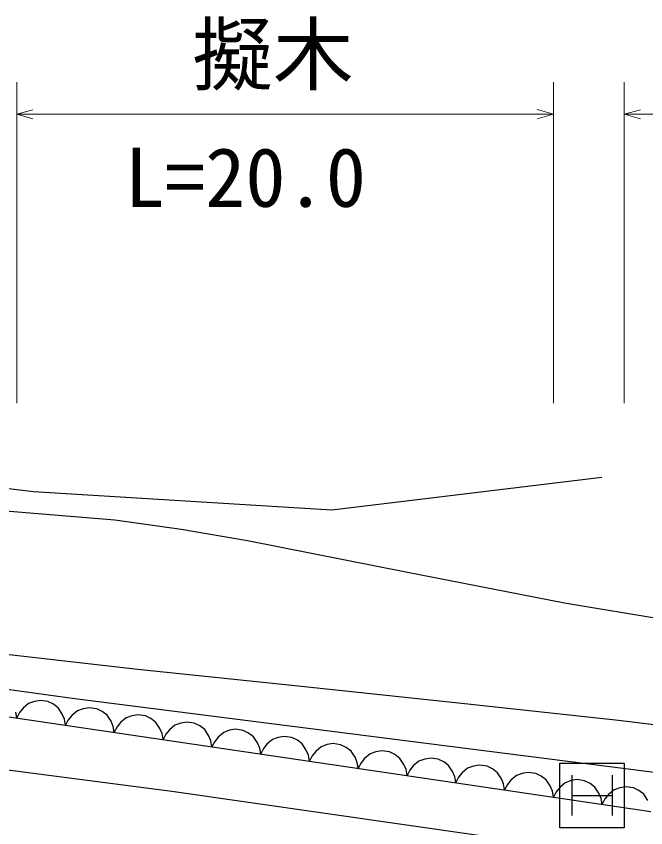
# Model space of a CAD drawing. Units: millimetres, scale not verified. Extents: x 39938 to 678950, y 19969 to 379414.
# Drawn here: x 460151 to 479627, y 285845 to 310970 of the extents above; entities that cross this region are included whole.
import ezdxf
from ezdxf.enums import TextEntityAlignment as Align

# ---------------------------------------------------------------- set-up
doc = ezdxf.new("R2010")
doc.units = ezdxf.units.MM
doc.header["$LTSCALE"] = 998.457
doc.layers.add('M-BGD', color=7, linetype='Continuous', lineweight=25)
doc.layers.add('M-BMK-HTXT', color=7, linetype='Continuous', lineweight=13)
doc.styles.add('ＭＳ ゴシック', font='')
doc.styles.get('ＭＳ ゴシック').set_extended_font_data('MS Gothic')

msp = doc.modelspace()

# ---------------------------------------------------------------- linework, layer by layer
at = {"layer": 'M-BGD'}
for p, q in [((448136.6, 297727.9), (460680.1, 296254.7)), ((469913, 295689), (478264.3, 296695.8)), ((460680.1, 296254.7), (469913, 295689)), ((458793.9, 295746.6), (463202.7, 295380.5)), ((463202.7, 295380.5), (465255.4, 295090.6)), ((465255.4, 295090.6), (467310.8, 294739.7)), ((467310.8, 294739.7), (472203.1, 293769.5)), ((472203.1, 293769.5), (477108.6, 292812.5)), ((477108.6, 292812.5), (480534.3, 292235.7)), ((461960.8, 289835.4), (451421, 291300.2)), ((463910.5, 290740.4), (458949.3, 291311.3)), ((468870.1, 290227.9), (463910.5, 290740.4)), ((473836.4, 289705.4), (468870.1, 290227.9)), ((454129.2, 290136), (479788.5, 286351.7)), ((460532.8, 289688.9), (460361.1, 289544.6)), ((460712.2, 289755), (460532.8, 289688.9)), ((460897.9, 289785.4), (460712.2, 289755)), ((461131.8, 289750.9), (460897.9, 289785.4)), ((461300.8, 289668.2), (461131.8, 289750.9)), ((482471.9, 287229.4), (461960.8, 289835.4)), ((478787.5, 289161.7), (473836.4, 289705.4)), ((460361.1, 289544.6), (460252.7, 289410.2)), ((461453.5, 289553.1), (461300.8, 289668.2)), ((461576.2, 289365.4), (461453.5, 289553.1)), ((462042.2, 289466.3), (461870.5, 289322)), ((462221.6, 289532.4), (462042.2, 289466.3)), ((462407.2, 289562.8), (462221.6, 289532.4)), ((462641.2, 289528.3), (462407.2, 289562.8)), ((462810.2, 289445.6), (462641.2, 289528.3)), ((462962.9, 289330.5), (462810.2, 289445.6)), ((460166.7, 289245.6), (460135.7, 289427.5)), ((460252.7, 289410.2), (460166.7, 289245.6)), ((461645, 289204.9), (461576.2, 289365.4)), ((461676, 289023), (461645, 289204.9)), ((461762, 289187.6), (461676, 289023)), ((461870.5, 289322), (461762, 289187.6)), ((463085.6, 289142.8), (462962.9, 289330.5)), ((463551.5, 289243.7), (463379.9, 289099.4)), ((463730.9, 289309.8), (463551.5, 289243.7)), ((463916.6, 289340.2), (463730.9, 289309.8)), ((464150.6, 289305.7), (463916.6, 289340.2)), ((464319.6, 289223), (464150.6, 289305.7)), ((464472.2, 289107.9), (464319.6, 289223)), ((463154.4, 288982.3), (463085.6, 289142.8)), ((463185.4, 288800.4), (463154.4, 288982.3)), ((463271.4, 288965), (463185.4, 288800.4)), ((463379.9, 289099.4), (463271.4, 288965)), ((464594.9, 288920.2), (464472.2, 289107.9)), ((465060.9, 289021.1), (464889.3, 288876.8)), ((465240.3, 289087.2), (465060.9, 289021.1)), ((465426, 289117.6), (465240.3, 289087.2)), ((465659.9, 289083.1), (465426, 289117.6)), ((465828.9, 289000.4), (465659.9, 289083.1)), ((465981.6, 288885.3), (465828.9, 289000.4)), ((483743.7, 288583.8), (478787.5, 289161.7)), ((464962.5, 286971.7), (451324.5, 288744.8)), ((464663.8, 288759.7), (464594.9, 288920.2)), ((464694.8, 288577.8), (464663.8, 288759.7)), ((464780.8, 288742.4), (464694.8, 288577.8)), ((464889.3, 288876.8), (464780.8, 288742.4)), ((466104.3, 288697.6), (465981.6, 288885.3)), ((466173.2, 288537.1), (466104.3, 288697.6)), ((466570.3, 288798.5), (466398.6, 288654.2)), ((466749.7, 288864.6), (466570.3, 288798.5)), ((466935.4, 288895), (466749.7, 288864.6)), ((467169.3, 288860.5), (466935.4, 288895)), ((467338.3, 288777.8), (467169.3, 288860.5)), ((467491, 288662.7), (467338.3, 288777.8)), ((466204.2, 288355.2), (466173.2, 288537.1)), ((466290.1, 288519.8), (466204.2, 288355.2)), ((466398.6, 288654.2), (466290.1, 288519.8)), ((467613.7, 288475), (467491, 288662.7)), ((467682.5, 288314.5), (467613.7, 288475)), ((467908, 288431.6), (467799.5, 288297.2)), ((468079.6, 288575.9), (467908, 288431.6)), ((468259, 288642), (468079.6, 288575.9)), ((468444.7, 288672.4), (468259, 288642)), ((468678.7, 288637.9), (468444.7, 288672.4)), ((468847.7, 288555.2), (468678.7, 288637.9)), ((469000.4, 288440.1), (468847.7, 288555.2)), ((469123, 288252.4), (469000.4, 288440.1)), ((469954.1, 288449.8), (469768.4, 288419.4)), ((470188, 288415.3), (469954.1, 288449.8)), ((467713.5, 288132.6), (467682.5, 288314.5)), ((467799.5, 288297.2), (467713.5, 288132.6)), ((469191.9, 288091.9), (469123, 288252.4)), ((469417.4, 288209), (469308.9, 288074.6)), ((469589, 288353.3), (469417.4, 288209)), ((469768.4, 288419.4), (469589, 288353.3)), ((470357, 288332.6), (470188, 288415.3)), ((470509.7, 288217.5), (470357, 288332.6)), ((470632.4, 288029.8), (470509.7, 288217.5)), ((471277.8, 288196.8), (471098.4, 288130.7)), ((471463.5, 288227.2), (471277.8, 288196.8)), ((471697.4, 288192.7), (471463.5, 288227.2)), ((471866.4, 288110), (471697.4, 288192.7)), ((469222.9, 287910), (469191.9, 288091.9)), ((469308.9, 288074.6), (469222.9, 287910)), ((470701.3, 287869.3), (470632.4, 288029.8)), ((470926.7, 287986.4), (470818.2, 287852)), ((471098.4, 288130.7), (470926.7, 287986.4)), ((472019.1, 287994.9), (471866.4, 288110)), ((472141.8, 287807.2), (472019.1, 287994.9)), ((472787.1, 287974.2), (472607.7, 287908.1)), ((472972.8, 288004.6), (472787.1, 287974.2)), ((473206.8, 287970.1), (472972.8, 288004.6)), ((473375.8, 287887.4), (473206.8, 287970.1)), ((470732.3, 287687.4), (470701.3, 287869.3)), ((470818.2, 287852), (470732.3, 287687.4)), ((472210.6, 287646.7), (472141.8, 287807.2)), ((472436.1, 287763.8), (472327.6, 287629.4)), ((472607.7, 287908.1), (472436.1, 287763.8)), ((473528.5, 287772.3), (473375.8, 287887.4)), ((473651.1, 287584.6), (473528.5, 287772.3)), ((474117.1, 287685.5), (473945.5, 287541.2)), ((474296.5, 287751.6), (474117.1, 287685.5)), ((474482.2, 287782), (474296.5, 287751.6)), ((474716.2, 287747.5), (474482.2, 287782)), ((474885.2, 287664.8), (474716.2, 287747.5)), ((476966.7, 285846.3), (476966.7, 287843.2)), ((476966.7, 287843.2), (478963.6, 287843.2)), ((478963.6, 287843.2), (478963.6, 285846.3)), ((472241.6, 287464.8), (472210.6, 287646.7)), ((472327.6, 287629.4), (472241.6, 287464.8)), ((473720, 287424.1), (473651.1, 287584.6)), ((473945.5, 287541.2), (473837, 287406.8)), ((475037.8, 287549.7), (474885.2, 287664.8)), ((475160.5, 287362), (475037.8, 287549.7)), ((475626.5, 287462.9), (475454.8, 287318.6)), ((475805.9, 287529), (475626.5, 287462.9)), ((475991.6, 287559.4), (475805.9, 287529)), ((476225.5, 287524.9), (475991.6, 287559.4)), ((476394.5, 287442.2), (476225.5, 287524.9)), ((476547.2, 287327.1), (476394.5, 287442.2)), ((477341.1, 287468.8), (477341.1, 286220.7)), ((478589.2, 287468.8), (478589.2, 286220.7)), ((473751, 287242.2), (473720, 287424.1)), ((473837, 287406.8), (473751, 287242.2)), ((475229.4, 287201.5), (475160.5, 287362)), ((475260.4, 287019.5), (475229.4, 287201.5)), ((475346.3, 287184.2), (475260.4, 287019.5)), ((475454.8, 287318.6), (475346.3, 287184.2)), ((476669.9, 287139.4), (476547.2, 287327.1)), ((477135.9, 287240.3), (476964.2, 287096)), ((477315.2, 287306.4), (477135.9, 287240.3)), ((477500.9, 287336.8), (477315.2, 287306.4)), ((477734.9, 287302.3), (477500.9, 287336.8)), ((477903.9, 287219.6), (477734.9, 287302.3)), ((478056.6, 287104.5), (477903.9, 287219.6)), ((491863.1, 283114.2), (464962.5, 286971.7)), ((476738.7, 286978.9), (476669.9, 287139.4)), ((476769.7, 286796.9), (476738.7, 286978.9)), ((476855.7, 286961.6), (476769.7, 286796.9)), ((476964.2, 287096), (476855.7, 286961.6)), ((478179.2, 286916.8), (478056.6, 287104.5)), ((478645.2, 287017.7), (478473.6, 286873.4)), ((478824.6, 287083.8), (478645.2, 287017.7)), ((479010.3, 287114.2), (478824.6, 287083.8)), ((479244.3, 287079.7), (479010.3, 287114.2)), ((479413.3, 286997), (479244.3, 287079.7)), ((479565.9, 286881.9), (479413.3, 286997)), ((477341.1, 286844.8), (478589.2, 286844.8)), ((478248.1, 286756.3), (478179.2, 286916.8)), ((478279.1, 286574.3), (478248.1, 286756.3)), ((478365.1, 286739), (478279.1, 286574.3)), ((478473.6, 286873.4), (478365.1, 286739)), ((479688.6, 286694.2), (479565.9, 286881.9)), ((478963.6, 285846.3), (476966.7, 285846.3))]:
    msp.add_line(p, q, dxfattribs=at)
at = {"layer": 'M-BMK-HTXT'}
for p, q in [((460166.7, 298988), (460166.7, 308932.5)), ((476769.7, 308932.5), (476769.7, 298988)), ((478963.6, 298988), (478963.6, 308932.5)), ((460166.7, 307934), (460665.9, 308076.3)), ((476270.5, 308077.5), (476769.7, 307934)), ((478963.6, 307934), (479462.9, 308076.3)), ((460665.9, 307790.5), (460166.7, 307934)), ((460166.7, 307934), (476769.7, 307934)), ((476769.7, 307934), (476270.5, 307791.7)), ((479462.9, 307790.5), (478963.6, 307934)), ((478963.6, 307934), (496849.2, 307934))]:
    msp.add_line(p, q, dxfattribs=at)

# ---------------------------------------------------------------- texts
at = {"layer": 'M-BMK-HTXT', "style": 'ＭＳ ゴシック'}
for s, p in [('擬木', (465595.4, 308324)), ('L=20.0', (463502.8, 304519.2))]:
    msp.add_text(s, height=1830, dxfattribs=at).set_placement(p, align=Align.BOTTOM_LEFT)

doc.saveas('drawing.dxf')
